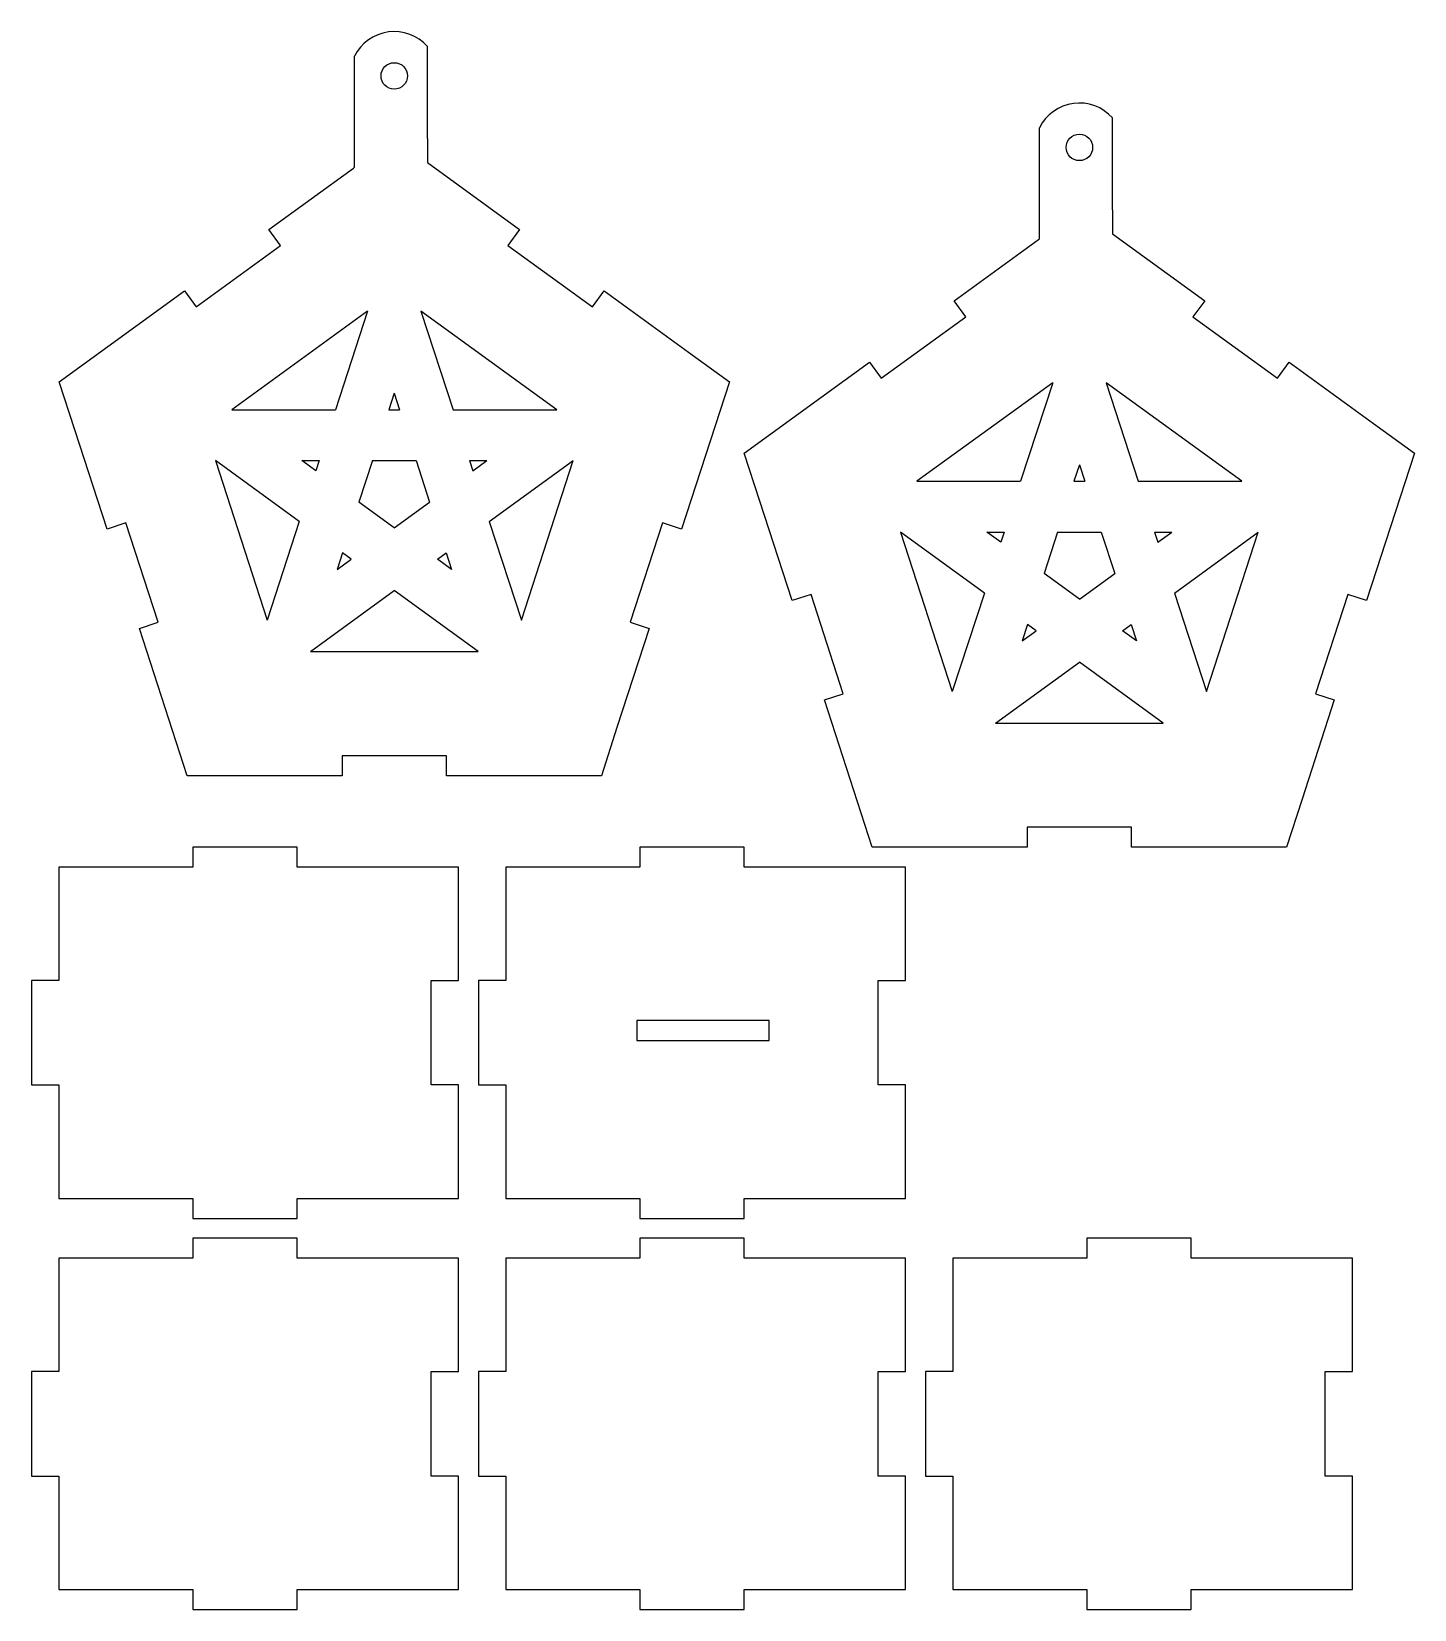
# Model space of a CAD drawing. Extents: x 0 to 209, y 3 to 241.
import ezdxf

# ---------------------------------------------------------------- set-up
doc = ezdxf.new("R2010")
doc.units = 0
doc.layers.get('0').update_dxf_attribs({"linetype": 'CONTINUOUS'})
for name, color, linetype in [('SIDE0_OUTSIDECUTPATH', 7, 'CONTINUOUS'), ('SIDE1_OUTSIDECUTPATH', 7, 'CONTINUOUS'), ('SIDE2_OUTSIDECUTPATH', 7, 'CONTINUOUS'), ('SIDE3_OUTSIDECUTPATH', 7, 'CONTINUOUS'), ('SIDE4_OUTSIDECUTPATH', 7, 'CONTINUOUS'), ('TOP_OUTSIDECUTPATH', 7, 'CONTINUOUS')]:
    doc.layers.add(name, color=color, linetype=linetype)

msp = doc.modelspace()

# ---------------------------------------------------------------- linework, layer by layer
at = {"linetype": 'CONTINUOUS'}
for p, q in [((50.69, 198.86), (45.86, 183.98)), ((58.75, 198.86), (63.58, 183.98)), ((154.05, 188.07), (149.21, 173.2)), ((162.1, 188.07), (166.93, 173.2)), ((54.72, 186.47), (53.91, 183.98)), ((54.72, 186.47), (55.53, 183.98)), ((30.21, 183.98), (45.86, 183.98)), ((53.91, 183.98), (55.53, 183.98)), ((63.58, 183.98), (79.23, 183.98)), ((40.38, 167.12), (27.73, 176.32)), ((42.87, 174.78), (40.76, 176.32)), ((40.76, 176.32), (43.37, 176.32)), ((43.37, 176.32), (42.87, 174.78)), ((51.42, 176.32), (49.39, 170.05)), ((51.42, 176.32), (58.02, 176.32)), ((58.02, 176.32), (60.05, 170.05)), ((66.07, 176.32), (66.57, 174.78)), ((66.07, 176.32), (68.68, 176.32)), ((66.57, 174.78), (68.68, 176.32)), ((69.06, 167.12), (81.71, 176.32)), ((158.07, 175.68), (157.26, 173.2)), ((158.07, 175.68), (158.88, 173.2)), ((133.57, 173.2), (149.21, 173.2)), ((157.26, 173.2), (158.88, 173.2)), ((166.93, 173.2), (182.58, 173.2)), ((54.72, 166.17), (49.39, 170.05)), ((54.72, 166.17), (60.05, 170.05)), ((40.38, 167.12), (35.55, 152.25)), ((69.06, 167.12), (73.89, 152.25)), ((143.74, 156.34), (131.08, 165.54)), ((146.22, 164), (144.11, 165.54)), ((144.11, 165.54), (146.72, 165.54)), ((146.72, 165.54), (146.22, 164)), ((154.78, 165.54), (152.74, 159.27)), ((154.78, 165.54), (161.37, 165.54)), ((161.37, 165.54), (163.41, 159.27)), ((169.42, 165.54), (169.92, 164)), ((169.42, 165.54), (172.04, 165.54)), ((169.92, 164), (172.04, 165.54)), ((172.41, 156.34), (185.07, 165.54)), ((46.9, 162.39), (46.09, 159.9)), ((48.2, 161.44), (46.9, 162.39)), ((61.23, 161.44), (62.54, 162.39)), ((62.54, 162.39), (63.35, 159.9)), ((46.09, 159.9), (48.2, 161.44)), ((63.35, 159.9), (61.23, 161.44)), ((158.07, 155.39), (152.74, 159.27)), ((158.07, 155.39), (163.41, 159.27)), ((42.06, 147.51), (54.72, 156.71)), ((67.38, 147.51), (54.72, 156.71)), ((143.74, 156.34), (138.9, 141.46)), ((172.41, 156.34), (177.24, 141.46)), ((150.25, 151.61), (149.44, 149.12)), ((149.44, 149.12), (151.56, 150.66)), ((151.56, 150.66), (150.25, 151.61)), ((164.59, 150.66), (165.9, 151.61)), ((166.7, 149.12), (164.59, 150.66)), ((165.9, 151.61), (166.7, 149.12)), ((145.42, 136.73), (158.07, 145.93)), ((170.73, 136.73), (158.07, 145.93)), ((111.29, 91.85), (91.29, 91.85)), ((91.29, 91.85), (91.29, 88.85)), ((111.29, 90.35), (111.29, 91.85)), ((91.29, 88.85), (111.29, 88.85)), ((111.29, 88.85), (111.29, 90.35))]:
    msp.add_line(p, q, dxfattribs=at)
for points in [[(59.72, 224.93), (59.72, 238.8)], [(48.72, 224.93), (48.72, 237.32)], [(152.07, 214.15), (152.07, 226.53)], [(163.07, 214.15), (163.07, 228.02)], [(48.72, 220.57), (48.72, 224.93)], [(59.72, 224.93), (59.72, 221.3)], [(152.07, 209.79), (152.07, 214.15)], [(163.07, 214.15), (163.07, 210.52)], [(50.69, 198.86), (30.21, 183.98)], [(79.23, 183.98), (58.75, 198.86)], [(154.05, 188.07), (133.57, 173.2)], [(182.58, 173.2), (162.1, 188.07)], [(27.73, 176.32), (35.55, 152.25)], [(73.89, 152.25), (81.71, 176.32)], [(131.08, 165.54), (138.9, 141.46)], [(177.24, 141.46), (185.07, 165.54)], [(42.06, 147.51), (67.38, 147.51)], [(145.42, 136.73), (170.73, 136.73)]]:
    msp.add_lwpolyline(points, dxfattribs=at)
for centre in [(54.72, 234.35), (158.07, 223.57)]:
    msp.add_circle(centre, 2, dxfattribs=at)
for centre in [(54.72, 234.35), (158.07, 223.57)]:
    msp.add_arc(centre, 6.69, 41.6541, 153.7154, dxfattribs=at)
at = {"layer": 'SIDE0_OUTSIDECUTPATH'}
for p, q in [((40.09, 118), (24.34, 118)), ((24.34, 118), (24.34, 115)), ((40.09, 115), (40.09, 118)), ((4.13, 115), (4.13, 97.88)), ((8.59, 115), (4.13, 115)), ((24.34, 115), (8.59, 115)), ((64.43, 115), (40.09, 115)), ((64.43, 113.62), (64.43, 115)), ((64.43, 97.88), (64.43, 113.62)), ((4.13, 97.88), (0, 97.88)), ((0, 97.88), (0, 82.12)), ((60.3, 82.12), (60.3, 97.88)), ((60.3, 97.88), (64.43, 97.88)), ((0, 82.12), (4.13, 82.12)), ((4.13, 82.12), (4.13, 66.38)), ((64.43, 82.12), (60.3, 82.12)), ((64.43, 65), (64.43, 82.12)), ((4.13, 66.38), (4.13, 65)), ((4.13, 65), (24.34, 65)), ((24.34, 65), (24.34, 62)), ((40.09, 62), (40.09, 65)), ((40.09, 65), (55.84, 65)), ((55.84, 65), (64.43, 65)), ((24.34, 62), (40.09, 62))]:
    msp.add_line(p, q, dxfattribs=at)
at = {"layer": 'SIDE1_OUTSIDECUTPATH'}
for p, q in [((40.09, 59), (24.34, 59)), ((24.34, 59), (24.34, 56)), ((40.09, 56), (40.09, 59)), ((4.13, 56), (4.13, 38.88)), ((8.59, 56), (4.13, 56)), ((24.34, 56), (8.59, 56)), ((64.43, 56), (40.09, 56)), ((64.43, 54.62), (64.43, 56)), ((64.43, 38.88), (64.43, 54.62)), ((4.13, 38.88), (0, 38.88)), ((0, 38.88), (0, 23.12)), ((60.3, 23.12), (60.3, 38.88)), ((60.3, 38.88), (64.43, 38.88)), ((0, 23.12), (4.13, 23.12)), ((4.13, 23.12), (4.13, 7.38)), ((64.43, 23.12), (60.3, 23.12)), ((64.43, 6), (64.43, 23.12)), ((4.13, 7.38), (4.13, 6)), ((4.13, 6), (24.34, 6)), ((24.34, 6), (24.34, 3)), ((40.09, 3), (40.09, 6)), ((40.09, 6), (55.84, 6)), ((55.84, 6), (64.43, 6)), ((24.34, 3), (40.09, 3))]:
    msp.add_line(p, q, dxfattribs=at)
at = {"layer": 'SIDE2_OUTSIDECUTPATH'}
for p, q in [((107.52, 118), (91.77, 118)), ((91.77, 118), (91.77, 115)), ((107.52, 115), (107.52, 118)), ((71.56, 115), (71.56, 97.88)), ((76.02, 115), (71.56, 115)), ((91.77, 115), (76.02, 115)), ((131.86, 115), (107.52, 115)), ((131.86, 113.62), (131.86, 115)), ((131.86, 97.88), (131.86, 113.62)), ((71.56, 97.88), (67.43, 97.88)), ((67.43, 97.88), (67.43, 82.12)), ((127.74, 82.12), (127.74, 97.88)), ((127.74, 97.88), (131.86, 97.88)), ((67.43, 82.12), (71.56, 82.12)), ((71.56, 82.12), (71.56, 66.38)), ((131.86, 82.12), (127.74, 82.12)), ((131.86, 65), (131.86, 82.12)), ((71.56, 66.38), (71.56, 65)), ((71.56, 65), (91.77, 65)), ((91.77, 65), (91.77, 62)), ((107.52, 62), (107.52, 65)), ((107.52, 65), (123.27, 65)), ((123.27, 65), (131.86, 65)), ((91.77, 62), (107.52, 62))]:
    msp.add_line(p, q, dxfattribs=at)
at = {"layer": 'SIDE3_OUTSIDECUTPATH'}
for p, q in [((107.52, 59), (91.77, 59)), ((91.77, 59), (91.77, 56)), ((107.52, 56), (107.52, 59)), ((71.56, 56), (71.56, 38.88)), ((76.02, 56), (71.56, 56)), ((91.77, 56), (76.02, 56)), ((131.86, 56), (107.52, 56)), ((131.86, 54.62), (131.86, 56)), ((131.86, 38.88), (131.86, 54.62)), ((71.56, 38.88), (67.43, 38.88)), ((67.43, 38.88), (67.43, 23.12)), ((127.74, 23.12), (127.74, 38.88)), ((127.74, 38.88), (131.86, 38.88)), ((67.43, 23.12), (71.56, 23.12)), ((71.56, 23.12), (71.56, 7.38)), ((131.86, 23.12), (127.74, 23.12)), ((131.86, 6), (131.86, 23.12)), ((71.56, 7.38), (71.56, 6)), ((71.56, 6), (91.77, 6)), ((91.77, 6), (91.77, 3)), ((107.52, 3), (107.52, 6)), ((107.52, 6), (123.27, 6)), ((123.27, 6), (131.86, 6)), ((91.77, 3), (107.52, 3))]:
    msp.add_line(p, q, dxfattribs=at)
at = {"layer": 'SIDE4_OUTSIDECUTPATH'}
for p, q in [((174.96, 59), (159.21, 59)), ((159.21, 59), (159.21, 56)), ((174.96, 56), (174.96, 59)), ((138.99, 56), (138.99, 38.88)), ((143.46, 56), (138.99, 56)), ((159.21, 56), (143.46, 56)), ((199.3, 56), (174.96, 56)), ((199.3, 54.62), (199.3, 56)), ((199.3, 38.88), (199.3, 54.62)), ((138.99, 38.88), (134.86, 38.88)), ((134.86, 38.88), (134.86, 23.12)), ((195.17, 23.12), (195.17, 38.88)), ((195.17, 38.88), (199.3, 38.88)), ((134.86, 23.12), (138.99, 23.12)), ((138.99, 23.12), (138.99, 7.38)), ((199.3, 23.12), (195.17, 23.12)), ((199.3, 6), (199.3, 23.12)), ((138.99, 7.38), (138.99, 6)), ((138.99, 6), (159.21, 6)), ((159.21, 6), (159.21, 3)), ((174.96, 3), (174.96, 6)), ((174.96, 6), (190.71, 6)), ((190.71, 6), (199.3, 6)), ((159.21, 3), (174.96, 3))]:
    msp.add_line(p, q, dxfattribs=at)
at = {"layer": 'TOP_OUTSIDECUTPATH'}
for p, q in [((35.82, 211.2), (48.56, 220.46)), ((48.56, 220.46), (48.72, 220.57)), ((59.72, 221.3), (73.62, 211.2)), ((37.58, 208.77), (35.82, 211.2)), ((73.62, 211.2), (71.86, 208.77)), ((139.17, 200.42), (151.91, 209.67)), ((151.91, 209.67), (152.07, 209.79)), ((163.07, 210.52), (176.98, 200.42)), ((24.84, 199.52), (37.58, 208.77)), ((71.86, 208.77), (84.6, 199.52)), ((4.17, 188.21), (23.07, 201.94)), ((23.07, 201.94), (24.84, 199.52)), ((84.6, 199.52), (86.37, 201.94)), ((86.37, 201.94), (99.11, 192.68)), ((140.93, 197.99), (139.17, 200.42)), ((176.98, 200.42), (175.21, 197.99)), ((128.19, 188.73), (140.93, 197.99)), ((175.21, 197.99), (187.96, 188.73)), ((99.11, 192.68), (105.27, 188.21)), ((107.52, 177.42), (126.43, 191.16)), ((126.43, 191.16), (128.19, 188.73)), ((187.96, 188.73), (189.72, 191.16)), ((189.72, 191.16), (202.46, 181.9)), ((6.52, 180.96), (4.17, 188.21)), ((105.27, 188.21), (98.05, 165.99)), ((11.39, 165.99), (6.52, 180.96)), ((202.46, 181.9), (208.62, 177.42)), ((109.88, 170.18), (107.52, 177.42)), ((208.62, 177.42), (201.4, 155.2)), ((114.74, 155.2), (109.88, 170.18)), ((14.24, 166.91), (11.39, 165.99)), ((19.11, 151.93), (14.24, 166.91)), ((95.2, 166.91), (90.33, 151.93)), ((98.05, 165.99), (95.2, 166.91)), ((117.6, 156.13), (114.74, 155.2)), ((122.46, 141.15), (117.6, 156.13)), ((198.55, 156.13), (193.68, 141.15)), ((201.4, 155.2), (198.55, 156.13)), ((16.26, 151.01), (19.11, 151.93)), ((23.48, 128.78), (16.26, 151.01)), ((93.18, 151.01), (88.31, 136.03)), ((90.33, 151.93), (93.18, 151.01)), ((119.61, 140.22), (122.46, 141.15)), ((193.68, 141.15), (196.53, 140.22)), ((126.83, 118), (119.61, 140.22)), ((196.53, 140.22), (191.67, 125.24)), ((88.31, 136.03), (85.96, 128.78)), ((62.59, 131.78), (46.84, 131.78)), ((46.84, 131.78), (46.84, 128.78)), ((62.59, 128.78), (62.59, 131.78)), ((31.09, 128.78), (23.48, 128.78)), ((46.84, 128.78), (31.09, 128.78)), ((85.96, 128.78), (62.59, 128.78)), ((191.67, 125.24), (189.31, 118)), ((165.95, 121), (150.2, 121)), ((150.2, 121), (150.2, 118)), ((165.95, 118), (165.95, 121)), ((134.45, 118), (126.83, 118)), ((150.2, 118), (134.45, 118)), ((189.31, 118), (165.95, 118))]:
    msp.add_line(p, q, dxfattribs=at)

doc.saveas('drawing.dxf')
